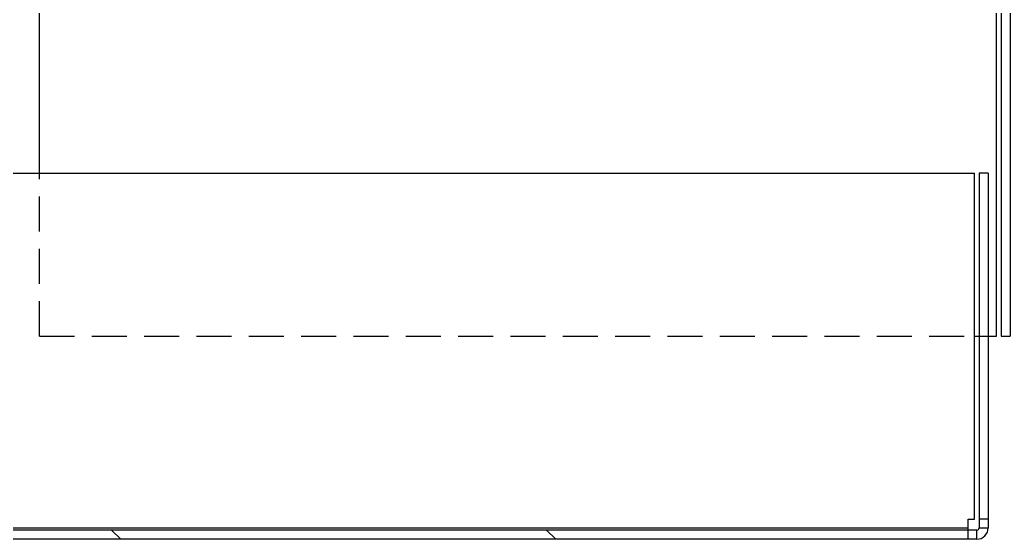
# Model space of a CAD drawing. Extents: x 1 to 420, y 0 to 296.
# Drawn here: x 141.79 to 177.84, y 48.71 to 67.63 of the extents above; entities that cross this region are included whole.
import ezdxf

# ---------------------------------------------------------------- set-up
doc = ezdxf.new("R2010")
doc.units = 0
doc.header["$LTSCALE"] = 12.7
doc.linetypes.add('HIDDEN', pattern=[0.15000000000000002, 0.1, -0.05])
for name, color, linetype in [('HIDDEN', 7, 'HIDDEN'), ('TANGENT_HIDDEN', 7, 'HIDDEN'), ('TANGENT_LINES', 7, 'CONTINUOUS'), ('VIEW_HATCHES', 7, 'CONTINUOUS'), ('VISIBLE', 7, 'CONTINUOUS')]:
    doc.layers.add(name, color=color, linetype=linetype)

msp = doc.modelspace()

# ---------------------------------------------------------------- hatches: boundary and pattern name
at = {"layer": 'VIEW_HATCHES'}
h = msp.add_hatch(dxfattribs=at)
h.set_pattern_fill('ISO02W100', color=256, scale=53.3384771182234, angle=10.0000042857568, style=0, pattern_type=2)
h.set_pattern_definition([(55.0000042857568, (56.38983617450969, 74.42083274901174), (-5.461540607384977, 3.824211294706476), [16.00154313546701, -4.000385783866752])])
edge = h.paths.add_edge_path()
edge.add_arc((177.4332312350413, 104.1981397511223), 0.41, 0, 90)
edge.add_line((142.5098979017079, 104.6081397511223), (177.4332312350413, 104.6081397511223))
edge.add_line((142.5098979017079, 104.6081397511223), (142.509897901708, 104.2748064177889))
edge.add_line((142.509897901708, 104.2748064177889), (177.4332312350413, 104.2748064177889))
edge.add_arc((177.4332312350413, 104.1981397511223), 0.07666666666666666, 0, 90)
edge.add_line((177.5098979017079, 104.1981397511223), (177.5098979017079, 56.1081397510987))
edge.add_line((177.5098979017079, 56.1081397510987), (177.8432312350413, 56.10813975109871))
edge.add_line((177.8432312350413, 104.1981397511223), (177.8432312350413, 56.10813975109871))
h = msp.add_hatch(dxfattribs=at)
h.set_pattern_fill('ISO02W100', color=256, scale=89.58871362793516, angle=89.9997520929136, style=0, pattern_type=2)
h.set_pattern_definition([(134.9997520929136, (56.38983617450969, 74.42083274901174), (-7.918632627588454, -7.918564103286459), [26.87661408838055, -6.719153522095137])])
edge = h.paths.add_edge_path()
edge.add_arc((176.6332312350413, 49.1181397510987), 0.41, 269.9999999999974, 360)
edge.add_line((177.0432312350413, 62.04147308443203), (177.0432312350413, 49.1181397510987))
edge.add_line((177.0432312350413, 62.04147308443203), (176.7098979017079, 62.04147308443203))
edge.add_line((176.7098979017079, 62.04147308443203), (176.7098979017079, 49.1181397510987))
edge.add_arc((176.6332312350413, 49.1181397510987), 0.07666666666666666, 269.9999999999862, 360)
edge.add_line((176.6332312350413, 49.04147308443203), (44.11989790170793, 49.04147308443201))
edge.add_arc((44.11989790170794, 49.11813975109867), 0.07666666666666666, 180, 270)
edge.add_line((44.04323123504128, 49.11813975109867), (44.04323123504127, 65.47214415385476))
edge.add_line((44.04323123504127, 65.47214415385476), (43.70989790170793, 65.47214415385476))
edge.add_line((43.70989790170794, 49.11813975109867), (43.70989790170793, 65.47214415385476))
edge.add_arc((44.11989790170794, 49.11813975109867), 0.41, 180, 270)
edge.add_line((176.6332312350413, 48.7081397510987), (44.11989790170793, 48.70813975109868))

# ---------------------------------------------------------------- linework, layer by layer
at = {"layer": 'HIDDEN'}
for p, q in [((142.5098979017079, 56.10813975109872), (142.5098979017079, 62.04147308443204)), ((142.5098979017079, 56.10813975109872), (176.5432312350413, 56.10813975109872)), ((176.7098979017079, 56.10813975109872), (177.0432312350413, 56.10813975109872)), ((177.0432312350413, 49.44011616739527), (176.7098979017079, 49.44011616739527)), ((176.3112548187447, 48.7081397510987), (176.3112548187447, 49.04147308443203))]:
    msp.add_line(p, q, dxfattribs=at)
at = {"layer": 'TANGENT_HIDDEN'}
for p, q in [((176.6332312350413, 48.7081397510987), (176.6332312350413, 49.04147308443204)), ((176.7098979017079, 49.1181397510987), (177.0432312350413, 49.1181397510987))]:
    msp.add_line(p, q, dxfattribs=at)
at = {"layer": 'TANGENT_LINES'}
msp.add_line((44.44187431800452, 49.11813975109868), (176.3112548187447, 49.1181397510987), dxfattribs=at)
at = {"layer": 'VISIBLE'}
for p, q in [((142.5098979017079, 62.04147308443204), (142.5098979017079, 104.1981397511223)), ((177.5098979017079, 104.1981397511223), (177.5098979017079, 56.1081397510987)), ((177.8432312350413, 104.1981397511223), (177.8432312350413, 56.10813975109871)), ((177.3432312350413, 56.10813975109872), (177.3432312350413, 103.8761633348257)), ((59.8765645683746, 62.04147308443204), (176.5432312350413, 62.04147308443204)), ((176.5432312350413, 49.44011616739529), (176.5432312350413, 62.04147308443204)), ((176.7098979017079, 62.04147308443203), (176.7098979017079, 49.1181397510987)), ((177.0432312350413, 62.04147308443203), (176.7098979017079, 62.04147308443203)), ((177.0432312350413, 62.04147308443203), (177.0432312350413, 49.1181397510987)), ((176.5432312350413, 56.10813975109872), (176.7098979017079, 56.10813975109872)), ((177.0432312350413, 56.10813975109872), (177.3432312350413, 56.10813975109872)), ((177.5098979017079, 56.1081397510987), (177.8432312350413, 56.10813975109871)), ((176.3112548187447, 49.44011616739529), (176.5432312350413, 49.44011616739529)), ((176.3112548187447, 49.1181397510987), (176.3112548187447, 49.44011616739529)), ((176.6332312350413, 49.04147308443203), (44.11989790170794, 49.04147308443201)), ((176.3112548187447, 49.04147308443203), (176.3112548187447, 49.1181397510987)), ((176.6332312350413, 48.7081397510987), (44.11989790170794, 48.70813975109868))]:
    msp.add_line(p, q, dxfattribs=at)
for radius, start in [(0.41, 269.999999999996), (0.07666666666666666, 269.9999999999787)]:
    msp.add_arc((176.6332312350413, 49.1181397510987), radius, start, 0, dxfattribs=at)

doc.saveas('drawing.dxf')
